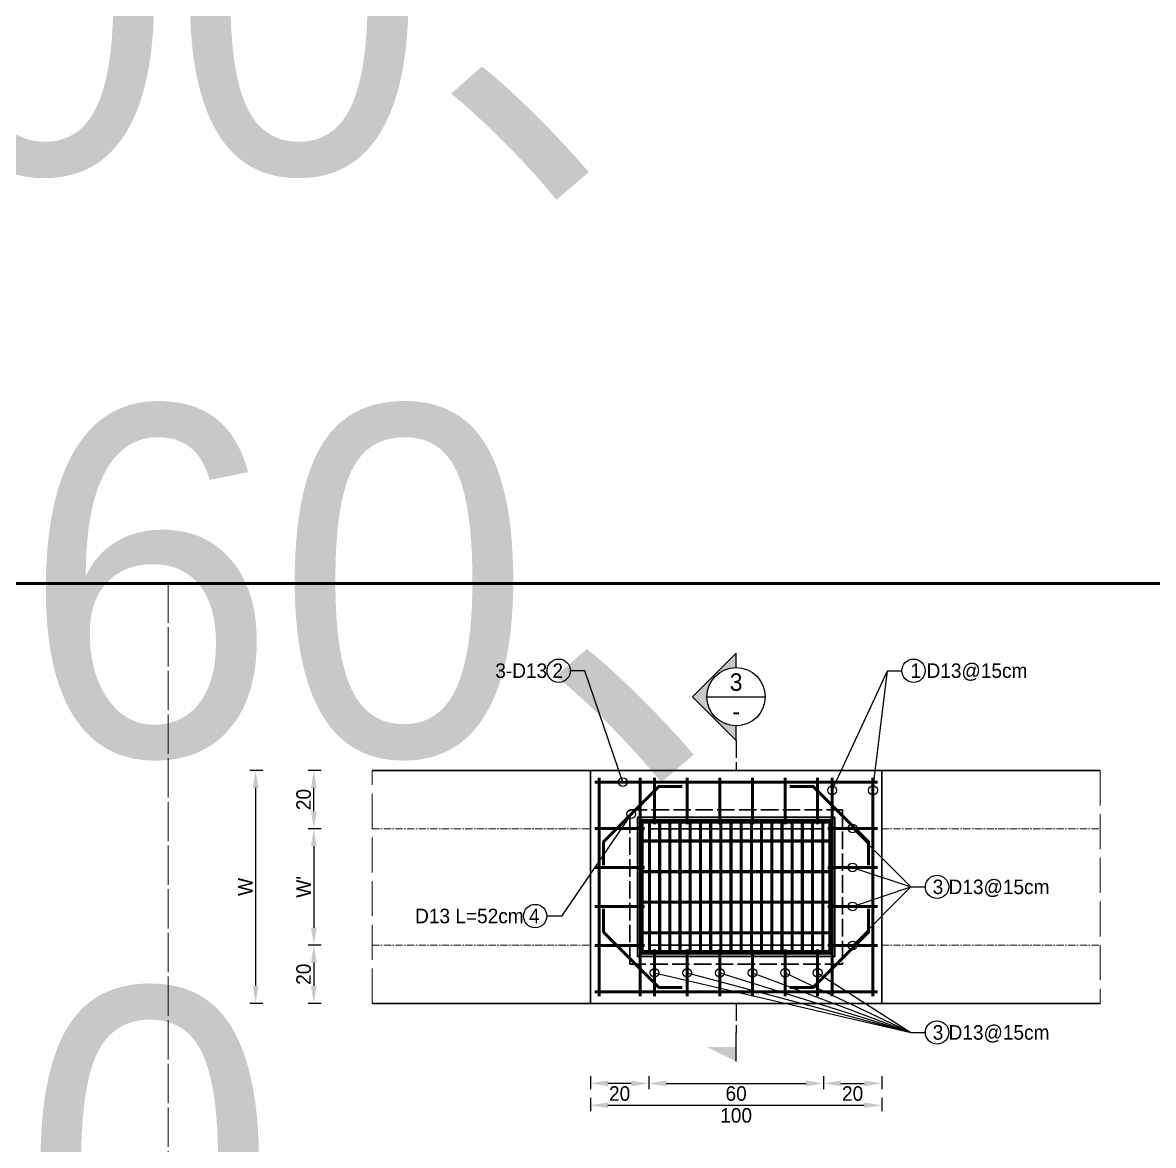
# Model space of a CAD drawing. Extents: x -7340 to 3675, y -3342 to 777.
# Drawn here: x -5630 to -5241.7, y -1707 to -1321.4 of the extents above; entities that cross this region are included whole.
import ezdxf
from ezdxf import colors
from ezdxf.entities.mleader import LeaderData, LeaderLine
from ezdxf.math import Vec2, Vec3

# ---------------------------------------------------------------- set-up
doc = ezdxf.new("R2010")
doc.units = 0
doc.header["$MEASUREMENT"] = 0
doc.linetypes.add('ACAD_ISO02W100', pattern=[15, 12, -3])
doc.linetypes.add('CENTERX2', pattern=[4, 2.5, -0.5, 0.5, -0.5])
for name, color, linetype, lineweight in [('一、3.基本-變更', 1, 'Continuous', 50), ('二、1.繪圖-既有設施', 8, 'Continuous', 20), ('二、2.繪圖-施作項目', 181, 'Continuous', 30), ('二、5.繪圖-鋼筋', 60, 'Continuous', 50), ('二、6.繪圖-其他施作項目', 35, 'Continuous', 30)]:
    doc.layers.add(name, color=color, linetype=linetype, lineweight=lineweight)
doc.layers.add('一、4.基本-隱藏', color=9, linetype='ACAD_ISO02W100', lineweight=20, plot=False)
doc.layers.add('三、3.文字-註解文字', color=2, linetype='Continuous')
doc.styles.add('次圖名(詳圖)', font='MS PGothic.ttf', dxfattribs={"height": 6})
doc.styles.add('註解文字(詳圖)', font='MS PGothic.ttf', dxfattribs={"height": 5})
doc.dimstyles.new('註解文字(詳圖)', dxfattribs={"dimtxt": 5, "dimasz": 6, "dimexe": 2, "dimexo": 5, "dimgap": 1, "dimtad": 2, "dimzin": 0, "dimdsep": 46, "dimtxsty": '註解文字(詳圖)', "dimcen": 0.1, "dimclrd": 144, "dimclre": 144, "dimclrt": 256, "dimadec": 0, "dimazin": 0, "dimtfac": 1, "dimtofl": 0, "dimtmove": 0, "dimatfit": 3, "dimfxlon": 1, "dimtolj": 1, "dimtzin": 0, "dimlwd": -1, "dimlwe": -1, "dimarcsym": 1})
pattern_1 = [(45, (-6590.3608, -1414.5957), (-2.65165, 2.65165), []), (45, (-6589.477, -1414.5957), (-2.65165, 2.65165), []), (45, (-6588.593, -1414.5957), (-2.65165, 2.65165), []), (45, (-6587.709, -1414.5957), (-2.65165, 2.65165), [])]

# ---------------------------------------------------------------- blocks, each defined once
blk = doc.blocks.new('*D389')
at = {"layer": 'Defpoints', "color": 0, "transparency": 16777216}
for p in [(-5530, -1578.25), (-5510, -1578.25), (-5510, -1598.25)]:
    blk.add_point(p, dxfattribs=at)
at = {"layer": '三、3.文字-註解文字', "color": 144, "transparency": 16777216}
for p, q in [((-5527.5, -1578.25), (-5532, -1578.25)), ((-5530, -1592.25), (-5530, -1584.25)), ((-5527.5, -1598.25), (-5532, -1598.25))]:
    blk.add_line(p, q, dxfattribs=at)
for points in [[(-5531, -1584.25), (-5529, -1584.25), (-5530, -1578.25)], [(-5531, -1592.25), (-5529, -1592.25), (-5530, -1598.25)]]:
    blk.add_solid(points, dxfattribs=at)
at = {"layer": '三、3.文字-註解文字', "transparency": 16777216, "insert": (-5533.5, -1588.25), "char_height": 5, "attachment_point": 5, "rotation": 90, "style": '註解文字(詳圖)'}
blk.add_mtext('\\A1;20', dxfattribs=at)
blk = doc.blocks.new('*D390')
at = {"layer": 'Defpoints', "color": 0, "transparency": 16777216}
for p in [(-5510, -1598.25), (-5530, -1638.25), (-5510, -1638.25)]:
    blk.add_point(p, dxfattribs=at)
at = {"layer": '三、3.文字-註解文字', "color": 144, "transparency": 16777216}
for p, q in [((-5527.5, -1598.25), (-5532, -1598.25)), ((-5530, -1604.25), (-5530, -1632.25)), ((-5527.5, -1638.25), (-5532, -1638.25))]:
    blk.add_line(p, q, dxfattribs=at)
for points in [[(-5531, -1604.25), (-5529, -1604.25), (-5530, -1598.25)], [(-5531, -1632.25), (-5529, -1632.25), (-5530, -1638.25)]]:
    blk.add_solid(points, dxfattribs=at)
at = {"layer": '三、3.文字-註解文字', "transparency": 16777216, "insert": (-5533.5, -1618.25), "char_height": 5, "attachment_point": 5, "rotation": 90, "style": '註解文字(詳圖)'}
blk.add_mtext("\\A1;W'", dxfattribs=at)
blk = doc.blocks.new('*D391')
at = {"layer": 'Defpoints', "color": 0, "transparency": 16777216}
for p in [(-5510, -1638.25), (-5530, -1658.25), (-5510, -1658.25)]:
    blk.add_point(p, dxfattribs=at)
at = {"layer": '三、3.文字-註解文字', "color": 144, "transparency": 16777216}
for p, q in [((-5527.5, -1638.25), (-5532, -1638.25)), ((-5530, -1644.25), (-5530, -1652.25)), ((-5527.5, -1658.25), (-5532, -1658.25))]:
    blk.add_line(p, q, dxfattribs=at)
for points in [[(-5531, -1644.25), (-5529, -1644.25), (-5530, -1638.25)], [(-5531, -1652.25), (-5529, -1652.25), (-5530, -1658.25)]]:
    blk.add_solid(points, dxfattribs=at)
at = {"layer": '三、3.文字-註解文字', "transparency": 16777216, "insert": (-5533.5, -1648.25), "char_height": 5, "attachment_point": 5, "rotation": 90, "style": '註解文字(詳圖)'}
blk.add_mtext('\\A1;20', dxfattribs=at)
blk = doc.blocks.new('*D392')
at = {"layer": 'Defpoints', "color": 0, "transparency": 16777216}
for p in [(-5510, -1578.25), (-5550, -1658.25), (-5510, -1658.25)]:
    blk.add_point(p, dxfattribs=at)
at = {"layer": '三、3.文字-註解文字', "color": 144, "transparency": 16777216}
for p, q in [((-5547.5, -1578.25), (-5552, -1578.25)), ((-5550, -1584.25), (-5550, -1652.25)), ((-5547.5, -1658.25), (-5552, -1658.25))]:
    blk.add_line(p, q, dxfattribs=at)
for points in [[(-5551, -1584.25), (-5549, -1584.25), (-5550, -1578.25)], [(-5551, -1652.25), (-5549, -1652.25), (-5550, -1658.25)]]:
    blk.add_solid(points, dxfattribs=at)
at = {"layer": '三、3.文字-註解文字', "transparency": 16777216, "insert": (-5553.5, -1618.25), "char_height": 5, "attachment_point": 5, "rotation": 90, "style": '註解文字(詳圖)'}
blk.add_mtext('\\A1;W', dxfattribs=at)
blk = doc.blocks.new('_Small')
at = {"color": 0, "linetype": 'ByBlock', "lineweight": -2}
blk.add_circle((0, 0), 0.25, dxfattribs=at)
blk = doc.blocks.new('*D403')
at = {"layer": 'Defpoints', "color": 0, "transparency": 16777216}
for p in [(-5435, -1638.25), (-5415, -1638.25), (-5435, -1685.75)]:
    blk.add_point(p, dxfattribs=at)
at = {"layer": '三、3.文字-註解文字', "color": 144, "transparency": 16777216}
for p, q in [((-5435, -1683.25), (-5435, -1687.75)), ((-5415, -1683.25), (-5415, -1687.75)), ((-5421, -1685.75), (-5429, -1685.75))]:
    blk.add_line(p, q, dxfattribs=at)
for points in [[(-5429, -1684.75), (-5429, -1686.75), (-5435, -1685.75)], [(-5421, -1684.75), (-5421, -1686.75), (-5415, -1685.75)]]:
    blk.add_solid(points, dxfattribs=at)
at = {"layer": '三、3.文字-註解文字', "transparency": 16777216, "insert": (-5425, -1689.25), "char_height": 5, "attachment_point": 5, "style": '註解文字(詳圖)'}
blk.add_mtext('\\A1;20', dxfattribs=at)
blk = doc.blocks.new('*D372')
at = {"layer": 'Defpoints', "color": 0, "transparency": 16777216}
for p in [(-5415, -1638.25), (-5355, -1638.25), (-5355, -1685.75)]:
    blk.add_point(p, dxfattribs=at)
at = {"layer": '三、3.文字-註解文字', "color": 144, "transparency": 16777216}
for p, q in [((-5415, -1683.25), (-5415, -1687.75)), ((-5355, -1683.25), (-5355, -1687.75)), ((-5409, -1685.75), (-5361, -1685.75))]:
    blk.add_line(p, q, dxfattribs=at)
for points in [[(-5409, -1684.75), (-5409, -1686.75), (-5415, -1685.75)], [(-5361, -1684.75), (-5361, -1686.75), (-5355, -1685.75)]]:
    blk.add_solid(points, dxfattribs=at)
at = {"layer": '三、3.文字-註解文字', "transparency": 16777216, "insert": (-5385, -1689.25), "char_height": 5, "attachment_point": 5, "style": '註解文字(詳圖)'}
blk.add_mtext('\\A1;60', dxfattribs=at)
blk = doc.blocks.new('*D373')
at = {"layer": 'Defpoints', "color": 0, "transparency": 16777216}
for p in [(-5355, -1638.25), (-5335, -1638.25), (-5335, -1685.75)]:
    blk.add_point(p, dxfattribs=at)
at = {"layer": '三、3.文字-註解文字', "color": 144, "transparency": 16777216}
for p, q in [((-5355, -1683.25), (-5355, -1687.75)), ((-5335, -1683.25), (-5335, -1687.75)), ((-5349, -1685.75), (-5341, -1685.75))]:
    blk.add_line(p, q, dxfattribs=at)
for points in [[(-5349, -1684.75), (-5349, -1686.75), (-5355, -1685.75)], [(-5341, -1684.75), (-5341, -1686.75), (-5335, -1685.75)]]:
    blk.add_solid(points, dxfattribs=at)
at = {"layer": '三、3.文字-註解文字', "transparency": 16777216, "insert": (-5345, -1689.25), "char_height": 5, "attachment_point": 5, "style": '註解文字(詳圖)'}
blk.add_mtext('\\A1;20', dxfattribs=at)
blk = doc.blocks.new('*D374')
at = {"layer": 'Defpoints', "color": 0, "transparency": 16777216}
for p in [(-5435, -1658.25), (-5335, -1658.25), (-5335, -1693.25)]:
    blk.add_point(p, dxfattribs=at)
at = {"layer": '三、3.文字-註解文字', "color": 144, "transparency": 16777216}
for p, q in [((-5435, -1690.75), (-5435, -1695.25)), ((-5335, -1690.75), (-5335, -1695.25)), ((-5429, -1693.25), (-5341, -1693.25))]:
    blk.add_line(p, q, dxfattribs=at)
for points in [[(-5429, -1692.25), (-5429, -1694.25), (-5435, -1693.25)], [(-5341, -1692.25), (-5341, -1694.25), (-5335, -1693.25)]]:
    blk.add_solid(points, dxfattribs=at)
at = {"layer": '三、3.文字-註解文字', "transparency": 16777216, "insert": (-5385, -1696.75), "char_height": 5, "attachment_point": 5, "style": '註解文字(詳圖)'}
blk.add_mtext('\\A1;100', dxfattribs=at)

msp = doc.modelspace()

# ---------------------------------------------------------------- hatches: boundary and pattern name
at = {"layer": '三、3.文字-註解文字'}
h = msp.add_hatch(color=256, dxfattribs=at)
h.dxf.hatch_style = 1
h.paths.add_polyline_path([(-5385, -1537.943), (-5400, -1552.943), (-5385, -1567.943), (-5385, -1562.943, -0.4142136), (-5395, -1552.943, -0.4142136), (-5385, -1542.943)])
h = msp.add_hatch(color=256, dxfattribs=at)
h.dxf.hatch_style = 1
h.paths.add_polyline_path([(-5395, -1673.25), (-5385, -1678.25), (-5385, -1673.25)])
at = {"layer": '二、6.繪圖-其他施作項目'}
h = msp.add_hatch(color=256, dxfattribs=at)
h.dxf.hatch_style = 1
h.paths.add_polyline_path([(-5418.9, -1642.15), (-5351.1, -1642.15), (-5351.1, -1594.35), (-5418.9, -1594.35)])
h.paths.add_polyline_path([(-5418, -1641.25), (-5352, -1641.25), (-5352, -1595.25), (-5418, -1595.25)], flags=16)
h.paths.add_polyline_path([(-5415, -1598.25), (-5355, -1598.25), (-5355, -1638.25), (-5415, -1638.25)], flags=0)
h = msp.add_hatch(dxfattribs=at)
h.set_pattern_fill('ANSI34', color=256, scale=5)
h.set_pattern_definition(pattern_1)
h.paths.add_polyline_path([(-5353, -1602.25), (-5417, -1602.25), (-5417, -1602.75), (-5353, -1602.75)])
h = msp.add_hatch(dxfattribs=at)
h.set_pattern_fill('ANSI34', color=256, scale=5)
h.set_pattern_definition(pattern_1)
h.paths.add_polyline_path([(-5353, -1612.75), (-5417, -1612.75), (-5417, -1613.25), (-5353, -1613.25)])
h = msp.add_hatch(dxfattribs=at)
h.set_pattern_fill('ANSI34', color=256, scale=5)
h.set_pattern_definition(pattern_1)
h.paths.add_polyline_path([(-5353, -1623.25), (-5417, -1623.25), (-5417, -1623.75), (-5353, -1623.75)])
h = msp.add_hatch(dxfattribs=at)
h.set_pattern_fill('ANSI34', color=256, scale=5)
h.set_pattern_definition(pattern_1)
h.paths.add_polyline_path([(-5353, -1633.75), (-5417, -1633.75), (-5417, -1634.25), (-5353, -1634.25)])

# ---------------------------------------------------------------- linework, layer by layer
at = {"layer": '一、3.基本-變更'}
msp.add_lwpolyline([(-7340, -1514), (-3920, -1514), (-3920, -2021), (-7340, -2021)], close=True, dxfattribs=at)
at = {"layer": '一、4.基本-隱藏'}
for points in [[(-5580, -1514), (-4800, -1514), (-4800, -2021), (-5580, -2021)], [(-5580, -1514), (-5190, -1514), (-5190, -1722.5), (-5580, -1722.5)], [(-5510, -1578.25), (-5260, -1578.25), (-5260, -1658.25), (-5510, -1658.25)]]:
    msp.add_lwpolyline(points, close=True, dxfattribs=at)
at = {"layer": '三、3.文字-註解文字'}
for points in [[(-5385, -1542.943), (-5385, -1537.943), (-5400, -1552.943), (-5385, -1567.943), (-5385, -1562.943)], [(-5395, -1552.943), (-5375, -1552.943)], [(-5385, -1678.25), (-5385, -1668.25)]]:
    msp.add_lwpolyline(points, dxfattribs=at)
at = {"layer": '三、3.文字-註解文字', "linetype": 'ACAD_ISO02W100', "ltscale": 0.5}
for points in [[(-5385, -1567.943), (-5385, -1577.943)], [(-5385, -1658.25), (-5385, -1668.25)]]:
    msp.add_lwpolyline(points, dxfattribs=at)
at = {"layer": '三、3.文字-註解文字'}
for centre, radius in [((-5445.93, -1544), 4), ((-5324.07, -1544), 4), ((-5385, -1552.943), 10), ((-5316, -1618.25), 4), ((-5454, -1628.25), 4), ((-5316, -1668.25), 4)]:
    msp.add_circle(centre, radius, dxfattribs=at)
at = {"layer": '二、1.繪圖-既有設施', "linetype": 'CENTERX2'}
for points in [[(-5510, -1598.25), (-5435, -1598.25)], [(-5335, -1598.25), (-5260, -1598.25)], [(-5510, -1638.25), (-5435, -1638.25)], [(-5335, -1638.25), (-5260, -1638.25)]]:
    msp.add_lwpolyline(points, dxfattribs=at)
at = {"layer": '二、2.繪圖-施作項目'}
for points in [[(-5510, -1578.25), (-5260, -1578.25)], [(-5435, -1578.25), (-5435, -1658.25)], [(-5335, -1578.25), (-5335, -1658.25)], [(-5510, -1658.25), (-5260, -1658.25)]]:
    msp.add_lwpolyline(points, dxfattribs=at)
msp.add_lwpolyline([(-5415, -1598.25), (-5355, -1598.25), (-5355, -1638.25), (-5415, -1638.25)], close=True, dxfattribs=at)
at = {"layer": '二、5.繪圖-鋼筋'}
for points in [[(-5433.5, -1582.25), (-5336.5, -1582.25)], [(-5432, -1580.75), (-5432, -1655.75)], [(-5430.5, -1610.75), (-5430.5, -1602.75), (-5411.5, -1583.75), (-5403.5, -1583.75)], [(-5418, -1580.75), (-5418, -1655.75)], [(-5413, -1596.75), (-5413, -1580.75)], [(-5401.8, -1596.75), (-5401.8, -1580.75)], [(-5390.6, -1596.75), (-5390.6, -1580.75)], [(-5379.4, -1596.75), (-5379.4, -1580.75)], [(-5368.2, -1596.75), (-5368.2, -1580.75)], [(-5339.5, -1610.75), (-5339.5, -1602.75), (-5358.5, -1583.75), (-5366.5, -1583.75)], [(-5357, -1596.75), (-5357, -1580.75)], [(-5352, -1580.75), (-5352, -1655.75)], [(-5338, -1580.75), (-5338, -1655.75)], [(-5433.5, -1598.15), (-5416.5, -1598.15)], [(-5353.5, -1598.15), (-5336.5, -1598.15)], [(-5433.5, -1611.55), (-5416.5, -1611.55)], [(-5353.5, -1611.55), (-5336.5, -1611.55)], [(-5433.5, -1624.95), (-5416.5, -1624.95)], [(-5430.5, -1625.75), (-5430.5, -1633.75), (-5411.5, -1652.75), (-5403.5, -1652.75)], [(-5339.5, -1625.75), (-5339.5, -1633.75), (-5358.5, -1652.75), (-5366.5, -1652.75)], [(-5353.5, -1624.95), (-5336.5, -1624.95)], [(-5433.5, -1638.35), (-5416.5, -1638.35)], [(-5353.5, -1638.35), (-5336.5, -1638.35)], [(-5413, -1655.75), (-5413, -1639.75)], [(-5401.8, -1655.75), (-5401.8, -1639.75)], [(-5390.6, -1655.75), (-5390.6, -1639.75)], [(-5379.4, -1655.75), (-5379.4, -1639.75)], [(-5368.2, -1655.75), (-5368.2, -1639.75)], [(-5357, -1655.75), (-5357, -1639.75)], [(-5433.5, -1654.25), (-5336.5, -1654.25)]]:
    msp.add_lwpolyline(points, dxfattribs=at)
at = {"layer": '二、6.繪圖-其他施作項目', "linetype": 'ACAD_ISO02W100', "ltscale": 0.5}
for points in [[(-5421.5, -1591.75), (-5348.5, -1591.75), (-5348.5, -1644.75), (-5421.5, -1644.75)], [(-5415, -1598.25), (-5355, -1598.25), (-5355, -1638.25), (-5415, -1638.25)]]:
    msp.add_lwpolyline(points, close=True, dxfattribs=at)
at = {"layer": '二、6.繪圖-其他施作項目'}
for points in [[(-5418.9, -1594.35), (-5351.1, -1594.35), (-5351.1, -1642.15), (-5418.9, -1642.15)], [(-5418, -1595.25), (-5352, -1595.25), (-5352, -1641.25), (-5418, -1641.25)], [(-5417.5, -1595.75), (-5352.5, -1595.75), (-5352.5, -1640.75), (-5417.5, -1640.75)]]:
    msp.add_lwpolyline(points, close=True, dxfattribs=at)
for points in [[(-5417.5, -1595.75), (-5352.5, -1595.75)], [(-5417.5, -1595.75), (-5417.5, -1640.75)], [(-5417, -1595.75), (-5417, -1640.75)], [(-5353, -1595.75), (-5353, -1640.75)], [(-5352.5, -1595.75), (-5352.5, -1640.75)], [(-5417, -1596.25), (-5353, -1596.25)], [(-5415, -1596.25), (-5415, -1602.25)], [(-5414.5, -1596.25), (-5414.5, -1602.25)], [(-5411.5, -1596.25), (-5411.5, -1602.25)], [(-5411, -1596.25), (-5411, -1602.25)], [(-5408, -1596.25), (-5408, -1602.25)], [(-5407.5, -1596.25), (-5407.5, -1602.25)], [(-5404.5, -1596.25), (-5404.5, -1602.25)], [(-5404, -1596.25), (-5404, -1602.25)], [(-5401, -1596.25), (-5401, -1602.25)], [(-5400.5, -1596.25), (-5400.5, -1602.25)], [(-5397.5, -1596.25), (-5397.5, -1602.25)], [(-5397, -1596.25), (-5397, -1602.25)], [(-5394, -1596.25), (-5394, -1602.25)], [(-5393.5, -1596.25), (-5393.5, -1602.25)], [(-5390.5, -1596.25), (-5390.5, -1602.25)], [(-5390, -1596.25), (-5390, -1602.25)], [(-5387, -1596.25), (-5387, -1602.25)], [(-5386.5, -1596.25), (-5386.5, -1602.25)], [(-5383.5, -1596.25), (-5383.5, -1602.25)], [(-5383, -1596.25), (-5383, -1602.25)], [(-5380, -1596.25), (-5380, -1602.25)], [(-5379.5, -1596.25), (-5379.5, -1602.25)], [(-5376.5, -1596.25), (-5376.5, -1602.25)], [(-5376, -1596.25), (-5376, -1602.25)], [(-5373, -1596.25), (-5373, -1602.25)], [(-5372.5, -1596.25), (-5372.5, -1602.25)], [(-5369.5, -1596.25), (-5369.5, -1602.25)], [(-5369, -1596.25), (-5369, -1602.25)], [(-5366, -1596.25), (-5366, -1602.25)], [(-5365.5, -1596.25), (-5365.5, -1602.25)], [(-5362.5, -1596.25), (-5362.5, -1602.25)], [(-5362, -1596.25), (-5362, -1602.25)], [(-5359, -1596.25), (-5359, -1602.25)], [(-5358.5, -1596.25), (-5358.5, -1602.25)], [(-5355.5, -1596.25), (-5355.5, -1602.25)], [(-5355, -1596.25), (-5355, -1602.25)], [(-5417, -1602.25), (-5353, -1602.25)], [(-5417, -1602.75), (-5353, -1602.75)], [(-5415, -1602.75), (-5415, -1612.75)], [(-5414.5, -1602.75), (-5414.5, -1612.75)], [(-5411.5, -1602.75), (-5411.5, -1612.75)], [(-5411, -1602.75), (-5411, -1612.75)], [(-5408, -1602.75), (-5408, -1612.75)], [(-5407.5, -1602.75), (-5407.5, -1612.75)], [(-5404.5, -1602.75), (-5404.5, -1612.75)], [(-5404, -1602.75), (-5404, -1612.75)], [(-5401, -1602.75), (-5401, -1612.75)], [(-5400.5, -1602.75), (-5400.5, -1612.75)], [(-5397.5, -1602.75), (-5397.5, -1612.75)], [(-5397, -1602.75), (-5397, -1612.75)], [(-5394, -1602.75), (-5394, -1612.75)], [(-5393.5, -1602.75), (-5393.5, -1612.75)], [(-5390.5, -1602.75), (-5390.5, -1612.75)], [(-5390, -1602.75), (-5390, -1612.75)], [(-5387, -1602.75), (-5387, -1612.75)], [(-5386.5, -1602.75), (-5386.5, -1612.75)], [(-5383.5, -1602.75), (-5383.5, -1612.75)], [(-5383, -1602.75), (-5383, -1612.75)], [(-5380, -1602.75), (-5380, -1612.75)], [(-5379.5, -1602.75), (-5379.5, -1612.75)], [(-5376.5, -1602.75), (-5376.5, -1612.75)], [(-5376, -1602.75), (-5376, -1612.75)], [(-5373, -1602.75), (-5373, -1612.75)], [(-5372.5, -1602.75), (-5372.5, -1612.75)], [(-5369.5, -1602.75), (-5369.5, -1612.75)], [(-5369, -1602.75), (-5369, -1612.75)], [(-5366, -1602.75), (-5366, -1612.75)], [(-5365.5, -1602.75), (-5365.5, -1612.75)], [(-5362.5, -1602.75), (-5362.5, -1612.75)], [(-5362, -1602.75), (-5362, -1612.75)], [(-5359, -1602.75), (-5359, -1612.75)], [(-5358.5, -1602.75), (-5358.5, -1612.75)], [(-5355.5, -1602.75), (-5355.5, -1612.75)], [(-5355, -1602.75), (-5355, -1612.75)], [(-5417, -1612.75), (-5353, -1612.75)], [(-5417, -1613.25), (-5353, -1613.25)], [(-5415, -1613.25), (-5415, -1623.25)], [(-5414.5, -1613.25), (-5414.5, -1623.25)], [(-5411.5, -1613.25), (-5411.5, -1623.25)], [(-5411, -1613.25), (-5411, -1623.25)], [(-5408, -1613.25), (-5408, -1623.25)], [(-5407.5, -1613.25), (-5407.5, -1623.25)], [(-5404.5, -1613.25), (-5404.5, -1623.25)], [(-5404, -1613.25), (-5404, -1623.25)], [(-5401, -1613.25), (-5401, -1623.25)], [(-5400.5, -1613.25), (-5400.5, -1623.25)], [(-5397.5, -1613.25), (-5397.5, -1623.25)], [(-5397, -1613.25), (-5397, -1623.25)], [(-5394, -1613.25), (-5394, -1623.25)], [(-5393.5, -1613.25), (-5393.5, -1623.25)], [(-5390.5, -1613.25), (-5390.5, -1623.25)], [(-5390, -1613.25), (-5390, -1623.25)], [(-5387, -1613.25), (-5387, -1623.25)], [(-5386.5, -1613.25), (-5386.5, -1623.25)], [(-5383.5, -1613.25), (-5383.5, -1623.25)], [(-5383, -1613.25), (-5383, -1623.25)], [(-5380, -1613.25), (-5380, -1623.25)], [(-5379.5, -1613.25), (-5379.5, -1623.25)], [(-5376.5, -1613.25), (-5376.5, -1623.25)], [(-5376, -1613.25), (-5376, -1623.25)], [(-5373, -1613.25), (-5373, -1623.25)], [(-5372.5, -1613.25), (-5372.5, -1623.25)], [(-5369.5, -1613.25), (-5369.5, -1623.25)], [(-5369, -1613.25), (-5369, -1623.25)], [(-5366, -1613.25), (-5366, -1623.25)], [(-5365.5, -1613.25), (-5365.5, -1623.25)], [(-5362.5, -1613.25), (-5362.5, -1623.25)], [(-5362, -1613.25), (-5362, -1623.25)], [(-5359, -1613.25), (-5359, -1623.25)], [(-5358.5, -1613.25), (-5358.5, -1623.25)], [(-5355.5, -1613.25), (-5355.5, -1623.25)], [(-5355, -1613.25), (-5355, -1623.25)], [(-5417, -1623.25), (-5353, -1623.25)], [(-5417, -1623.75), (-5353, -1623.75)], [(-5415, -1623.75), (-5415, -1633.75)], [(-5414.5, -1623.75), (-5414.5, -1633.75)], [(-5411.5, -1623.75), (-5411.5, -1633.75)], [(-5411, -1623.75), (-5411, -1633.75)], [(-5408, -1623.75), (-5408, -1633.75)], [(-5407.5, -1623.75), (-5407.5, -1633.75)], [(-5404.5, -1623.75), (-5404.5, -1633.75)], [(-5404, -1623.75), (-5404, -1633.75)], [(-5401, -1623.75), (-5401, -1633.75)], [(-5400.5, -1623.75), (-5400.5, -1633.75)], [(-5397.5, -1623.75), (-5397.5, -1633.75)], [(-5397, -1623.75), (-5397, -1633.75)], [(-5394, -1623.75), (-5394, -1633.75)], [(-5393.5, -1623.75), (-5393.5, -1633.75)], [(-5390.5, -1623.75), (-5390.5, -1633.75)], [(-5390, -1623.75), (-5390, -1633.75)], [(-5387, -1623.75), (-5387, -1633.75)], [(-5386.5, -1623.75), (-5386.5, -1633.75)], [(-5383.5, -1623.75), (-5383.5, -1633.75)], [(-5383, -1623.75), (-5383, -1633.75)], [(-5380, -1623.75), (-5380, -1633.75)], [(-5379.5, -1623.75), (-5379.5, -1633.75)], [(-5376.5, -1623.75), (-5376.5, -1633.75)], [(-5376, -1623.75), (-5376, -1633.75)], [(-5373, -1623.75), (-5373, -1633.75)], [(-5372.5, -1623.75), (-5372.5, -1633.75)], [(-5369.5, -1623.75), (-5369.5, -1633.75)], [(-5369, -1623.75), (-5369, -1633.75)], [(-5366, -1623.75), (-5366, -1633.75)], [(-5365.5, -1623.75), (-5365.5, -1633.75)], [(-5362.5, -1623.75), (-5362.5, -1633.75)], [(-5362, -1623.75), (-5362, -1633.75)], [(-5359, -1623.75), (-5359, -1633.75)], [(-5358.5, -1623.75), (-5358.5, -1633.75)], [(-5355.5, -1623.75), (-5355.5, -1633.75)], [(-5355, -1623.75), (-5355, -1633.75)], [(-5417, -1633.75), (-5353, -1633.75)], [(-5417, -1634.25), (-5353, -1634.25)], [(-5415, -1634.25), (-5415, -1640.25)], [(-5414.5, -1634.25), (-5414.5, -1640.25)], [(-5411.5, -1634.25), (-5411.5, -1640.25)], [(-5411, -1634.25), (-5411, -1640.25)], [(-5408, -1634.25), (-5408, -1640.25)], [(-5407.5, -1634.25), (-5407.5, -1640.25)], [(-5404.5, -1634.25), (-5404.5, -1640.25)], [(-5404, -1634.25), (-5404, -1640.25)], [(-5401, -1634.25), (-5401, -1640.25)], [(-5400.5, -1634.25), (-5400.5, -1640.25)], [(-5397.5, -1634.25), (-5397.5, -1640.25)], [(-5397, -1634.25), (-5397, -1640.25)], [(-5394, -1634.25), (-5394, -1640.25)], [(-5393.5, -1634.25), (-5393.5, -1640.25)], [(-5390.5, -1634.25), (-5390.5, -1640.25)], [(-5390, -1634.25), (-5390, -1640.25)], [(-5387, -1634.25), (-5387, -1640.25)], [(-5386.5, -1634.25), (-5386.5, -1640.25)], [(-5383.5, -1634.25), (-5383.5, -1640.25)], [(-5383, -1634.25), (-5383, -1640.25)], [(-5380, -1634.25), (-5380, -1640.25)], [(-5379.5, -1634.25), (-5379.5, -1640.25)], [(-5376.5, -1634.25), (-5376.5, -1640.25)], [(-5376, -1634.25), (-5376, -1640.25)], [(-5373, -1634.25), (-5373, -1640.25)], [(-5372.5, -1634.25), (-5372.5, -1640.25)], [(-5369.5, -1634.25), (-5369.5, -1640.25)], [(-5369, -1634.25), (-5369, -1640.25)], [(-5366, -1634.25), (-5366, -1640.25)], [(-5365.5, -1634.25), (-5365.5, -1640.25)], [(-5362.5, -1634.25), (-5362.5, -1640.25)], [(-5362, -1634.25), (-5362, -1640.25)], [(-5359, -1634.25), (-5359, -1640.25)], [(-5358.5, -1634.25), (-5358.5, -1640.25)], [(-5355.5, -1634.25), (-5355.5, -1640.25)], [(-5355, -1634.25), (-5355, -1640.25)], [(-5417.5, -1640.75), (-5352.5, -1640.75)], [(-5417, -1640.25), (-5353, -1640.25)]]:
    msp.add_lwpolyline(points, dxfattribs=at)

# ---------------------------------------------------------------- texts
at = {"layer": '一、4.基本-隱藏', "insert": (-5630, -1414), "char_height": 120, "attachment_point": 5, "style": '次圖名(詳圖)'}
msp.add_mtext_dynamic_manual_height_columns("{\\fMS PGothic|b0|i0|c128|p34;W'=40，h=100、80、60、40}", width=698.49542, gutter_width=30, heights=[0], dxfattribs=at)
at = {"layer": '三、3.文字-註解文字', "char_height": 6, "attachment_point": 5, "style": '註解文字(詳圖)'}
for s, insert in [('3', (-5385, -1547.943)), ('-', (-5385, -1557.943))]:
    msp.add_mtext_dynamic_manual_height_columns(s, width=6.60394, gutter_width=25, heights=[0], dxfattribs=dict(at, insert=insert))

# ---------------------------------------------------------------- dimensions: what is measured, and where the dimension line sits
at = {"layer": '三、3.文字-註解文字'}
for base, p1, p2, text, picture, middle in [((-5550, -1658.25), (-5510, -1578.25), (-5510, -1658.25), 'W', '*D392', (-5553.5, -1618.25)), ((-5530, -1578.25), (-5510, -1598.25), (-5510, -1578.25), '20', '*D389', (-5533.5, -1588.25)), ((-5530, -1638.25), (-5510, -1598.25), (-5510, -1638.25), "W'", '*D390', (-5533.5, -1618.25)), ((-5530, -1658.25), (-5510, -1638.25), (-5510, -1658.25), '20', '*D391', (-5533.5, -1648.25))]:
    dim = msp.add_linear_dim(base=base, p1=p1, p2=p2, angle=90, text=text, dimstyle='註解文字(詳圖)', dxfattribs=at)
    dim.commit()
    dim.dimension.update_dxf_attribs({"geometry": picture, "text_midpoint": middle})
for base, p1, p2, text, picture, middle in [((-5435, -1685.75), (-5415, -1638.25), (-5435, -1638.25), '20', '*D403', (-5425, -1689.25)), ((-5355, -1685.75), (-5415, -1638.25), (-5355, -1638.25), '60', '*D372', (-5385, -1689.25)), ((-5335, -1685.75), (-5355, -1638.25), (-5335, -1638.25), '20', '*D373', (-5345, -1689.25)), ((-5335, -1693.25), (-5435, -1658.25), (-5335, -1658.25), '100', '*D374', (-5385, -1696.75))]:
    dim = msp.add_linear_dim(base=base, p1=p1, p2=p2, text=text, dimstyle='註解文字(詳圖)', dxfattribs=at)
    dim.commit()
    dim.dimension.update_dxf_attribs({"geometry": picture, "text_midpoint": middle})

# ---------------------------------------------------------------- leaders
ml = msp.add_multileader_mtext('Standard', dxfattribs=at)
ml.set_content('{\\fMS PGothic|b0|i0|c128|p34;3-D13 }2{\\fMS PGothic|b0|i0|c128|p34; }', color=256, style='註解文字(詳圖)')
ml.set_leader_properties(color=144, linetype='ByLayer', lineweight=-1)
ml.set_arrow_properties(name='SMALL')
ml.build(insert=Vec2(0, 0))
ml.multileader.update_dxf_attribs({"dogleg_length": 5, "arrow_head_size": 6})
ctx = ml.context
ctx.base_point, ctx.char_height, ctx.arrow_head_size, ctx.landing_gap_size, ctx.plane_origin = Vec3(-5471.305, -1544), 5, 6, 2.5, Vec3(-5535.339, -1591.835)
ctx.text_align_type = 2
notes = []
notes.append((ctx, [(1, (1, 1, 0), (-5436.93, -1544), (-1, 0), 5, [(0, [(-5423.884, -1582.25)], 0, [])])]))
ctx.mtext.insert, ctx.mtext.width, ctx.mtext.alignment, ctx.mtext.flow_direction = Vec3(-5444.43, -1541.486), 42.33146, 3, 5
ml = msp.add_multileader_mtext('Standard', dxfattribs=at)
ml.set_content('{\\fMS PGothic|b0|i0|c128|p34;1 }D13@15cm', color=256, style='註解文字(詳圖)')
ml.set_leader_properties(color=144, linetype='ByLayer', lineweight=-1)
ml.set_arrow_properties(name='SMALL')
ml.build(insert=Vec2(0, 0))
ml.multileader.update_dxf_attribs({"dogleg_length": 5, "arrow_head_size": 6})
ctx = ml.context
ctx.base_point, ctx.char_height, ctx.arrow_head_size, ctx.landing_gap_size, ctx.plane_origin = Vec3(-5328.07, -1544), 5, 6, 3, Vec3(-5370.695, -1591.835)
notes.append((ctx, [(0, (1, 1, 0), (-5333.07, -1544), (1, 0), 5, [(0, [(-5352, -1585.081)], 0, [])])]))
ctx.mtext.insert, ctx.mtext.flow_direction = Vec3(-5325.07, -1541.486), 5
ml = msp.add_multileader_mtext('Standard', dxfattribs=at)
ml.set_content('{\\fMS PGothic|b0|i0|c128|p34; }', color=256, style='註解文字(詳圖)')
ml.set_leader_properties(color=144, linetype='ByLayer', lineweight=-1)
ml.set_arrow_properties(name='SMALL')
ml.build(insert=Vec2(0, 0))
ml.multileader.update_dxf_attribs({"dogleg_length": 5, "arrow_head_size": 6})
ctx = ml.context
ctx.base_point, ctx.char_height, ctx.arrow_head_size, ctx.landing_gap_size, ctx.plane_origin = Vec3(-5328.07, -1544), 5, 6, 3, Vec3(-5356.695, -1591.835)
notes.append((ctx, [(0, (1, 1, 0), (-5333.07, -1544), (1, 0), 5, [(0, [(-5338, -1585.081)], 0, [])])]))
ctx.mtext.insert, ctx.mtext.flow_direction = Vec3(-5325.07, -1541.5), 5
ml = msp.add_multileader_mtext('Standard', dxfattribs=at)
ml.set_content('{\\fMS PGothic|b0|i0|c128|p34;D13 }L=52cm{\\fMS PGothic|b0|i0|c128|p34; 4 }', color=256, style='註解文字(詳圖)')
ml.set_leader_properties(color=144, linetype='ByLayer', lineweight=-1)
ml.set_arrow_properties(name='SMALL')
ml.build(insert=Vec2(0, 0))
ml.multileader.update_dxf_attribs({"dogleg_length": 5, "arrow_head_size": 6})
ctx = ml.context
ctx.base_point, ctx.char_height, ctx.arrow_head_size, ctx.landing_gap_size, ctx.plane_origin = Vec3(-5498.153, -1628.25), 5, 6, 2.5, Vec3(-5543.409, -1676.085)
ctx.text_align_type = 2
notes.append((ctx, [(1, (1, 1, 0), (-5445, -1628.25), (-1, 0), 5, [(0, [(-5421, -1593.25)], 0, [])])]))
ctx.mtext.insert, ctx.mtext.width, ctx.mtext.alignment, ctx.mtext.flow_direction = Vec3(-5452.5, -1625.736), 45.36597, 3, 5
ml = msp.add_multileader_mtext('Standard', dxfattribs=at)
ml.set_content('3{\\fMS PGothic|b0|i0|c128|p34; D13@15cm}', color=256, style='註解文字(詳圖)')
ml.set_leader_properties(color=144, linetype='ByLayer', lineweight=-1)
ml.set_arrow_properties(name='SMALL')
ml.build(insert=Vec2(0, 0))
ml.multileader.update_dxf_attribs({"dogleg_length": 5, "arrow_head_size": 6})
ctx = ml.context
ctx.base_point, ctx.char_height, ctx.arrow_head_size, ctx.landing_gap_size, ctx.plane_origin = Vec3(-5320, -1618.25), 5, 6, 2.5, Vec3(-5362.625, -1666.085)
notes.append((ctx, [(0, (1, 1, 0), (-5325, -1618.25), (1, 0), 5, [(0, [(-5345, -1598.15)], 0, [])])]))
ctx.mtext.insert, ctx.mtext.flow_direction = Vec3(-5317.5, -1615.736), 5
ml = msp.add_multileader_mtext('Standard', dxfattribs=at)
ml.set_content('{\\fMS PGothic|b0|i0|c128|p34; }', color=256, style='註解文字(詳圖)')
ml.set_leader_properties(color=144, linetype='ByLayer', lineweight=-1)
ml.set_arrow_properties(name='SMALL')
ml.build(insert=Vec2(0, 0))
ml.multileader.update_dxf_attribs({"dogleg_length": 5, "arrow_head_size": 6})
ctx = ml.context
ctx.base_point, ctx.char_height, ctx.arrow_head_size, ctx.landing_gap_size, ctx.plane_origin = Vec3(-5320, -1618.25), 5, 6, 3, Vec3(-5348.625, -1666.085)
notes.append((ctx, [(0, (1, 1, 0), (-5325, -1618.25), (1, 0), 5, [(0, [(-5345, -1611.55)], 0, [])])]))
ctx.mtext.insert, ctx.mtext.flow_direction = Vec3(-5317, -1615.75), 5
ml = msp.add_multileader_mtext('Standard', dxfattribs=at)
ml.set_content('{\\fMS PGothic|b0|i0|c128|p34; }', color=256, style='註解文字(詳圖)')
ml.set_leader_properties(color=144, linetype='ByLayer', lineweight=-1)
ml.set_arrow_properties(name='SMALL')
ml.build(insert=Vec2(0, 0))
ml.multileader.update_dxf_attribs({"dogleg_length": 5, "arrow_head_size": 6})
ctx = ml.context
ctx.base_point, ctx.char_height, ctx.arrow_head_size, ctx.landing_gap_size, ctx.plane_origin = Vec3(-5320, -1618.25), 5, 6, 3, Vec3(-5348.625, -1680.585)
notes.append((ctx, [(0, (1, 1, 0), (-5325, -1618.25), (1, 0), 5, [(0, [(-5345, -1624.95)], 0, [])])]))
ctx.mtext.insert, ctx.mtext.flow_direction = Vec3(-5317, -1615.75), 5
ml = msp.add_multileader_mtext('Standard', dxfattribs=at)
ml.set_content('{\\fMS PGothic|b0|i0|c128|p34; }', color=256, style='註解文字(詳圖)')
ml.set_leader_properties(color=144, linetype='ByLayer', lineweight=-1)
ml.set_arrow_properties(name='SMALL')
ml.build(insert=Vec2(0, 0))
ml.multileader.update_dxf_attribs({"dogleg_length": 5, "arrow_head_size": 6})
ctx = ml.context
ctx.base_point, ctx.char_height, ctx.arrow_head_size, ctx.landing_gap_size, ctx.plane_origin = Vec3(-5320, -1618.25), 5, 6, 3, Vec3(-5348.625, -1695.085)
notes.append((ctx, [(0, (1, 1, 0), (-5325, -1618.25), (1, 0), 5, [(0, [(-5345, -1638.35)], 0, [])])]))
ctx.mtext.insert, ctx.mtext.flow_direction = Vec3(-5317, -1615.75), 5
ml = msp.add_multileader_mtext('Standard', dxfattribs=at)
ml.set_content('{\\fMS PGothic|b0|i0|c128|p34; }', color=256, style='註解文字(詳圖)')
ml.set_leader_properties(color=144, linetype='ByLayer', lineweight=-1)
ml.set_arrow_properties(name='SMALL')
ml.build(insert=Vec2(0, 0))
ml.multileader.update_dxf_attribs({"dogleg_length": 5, "arrow_head_size": 6})
ctx = ml.context
ctx.base_point, ctx.char_height, ctx.arrow_head_size, ctx.landing_gap_size, ctx.plane_origin = Vec3(-5320, -1668.25), 5, 6, 3, Vec3(-5348.625, -1759.585)
notes.append((ctx, [(0, (1, 1, 0), (-5325, -1668.25), (1, 0), 5, [(0, [(-5413, -1647.75)], 0, [])])]))
ctx.mtext.insert, ctx.mtext.flow_direction = Vec3(-5317, -1665.75), 5
ml = msp.add_multileader_mtext('Standard', dxfattribs=at)
ml.set_content('{\\fMS PGothic|b0|i0|c128|p34; }', color=256, style='註解文字(詳圖)')
ml.set_leader_properties(color=144, linetype='ByLayer', lineweight=-1)
ml.set_arrow_properties(name='SMALL')
ml.build(insert=Vec2(0, 0))
ml.multileader.update_dxf_attribs({"dogleg_length": 5, "arrow_head_size": 6})
ctx = ml.context
ctx.base_point, ctx.char_height, ctx.arrow_head_size, ctx.landing_gap_size, ctx.plane_origin = Vec3(-5320, -1668.25), 5, 6, 3, Vec3(-5348.625, -1745.085)
notes.append((ctx, [(0, (1, 1, 0), (-5325, -1668.25), (1, 0), 5, [(0, [(-5401.8, -1647.75)], 0, [])])]))
ctx.mtext.insert, ctx.mtext.flow_direction = Vec3(-5317, -1665.75), 5
ml = msp.add_multileader_mtext('Standard', dxfattribs=at)
ml.set_content('{\\fMS PGothic|b0|i0|c128|p34; }', color=256, style='註解文字(詳圖)')
ml.set_leader_properties(color=144, linetype='ByLayer', lineweight=-1)
ml.set_arrow_properties(name='SMALL')
ml.build(insert=Vec2(0, 0))
ml.multileader.update_dxf_attribs({"dogleg_length": 5, "arrow_head_size": 6})
ctx = ml.context
ctx.base_point, ctx.char_height, ctx.arrow_head_size, ctx.landing_gap_size, ctx.plane_origin = Vec3(-5320, -1668.25), 5, 6, 3, Vec3(-5348.625, -1730.585)
notes.append((ctx, [(0, (1, 1, 0), (-5325, -1668.25), (1, 0), 5, [(0, [(-5390.6, -1647.75)], 0, [])])]))
ctx.mtext.insert, ctx.mtext.flow_direction = Vec3(-5317, -1665.75), 5
ml = msp.add_multileader_mtext('Standard', dxfattribs=at)
ml.set_content('{\\fMS PGothic|b0|i0|c128|p34; }', color=256, style='註解文字(詳圖)')
ml.set_leader_properties(color=144, linetype='ByLayer', lineweight=-1)
ml.set_arrow_properties(name='SMALL')
ml.build(insert=Vec2(0, 0))
ml.multileader.update_dxf_attribs({"dogleg_length": 5, "arrow_head_size": 6})
ctx = ml.context
ctx.base_point, ctx.char_height, ctx.arrow_head_size, ctx.landing_gap_size, ctx.plane_origin = Vec3(-5320, -1668.25), 5, 6, 3, Vec3(-5348.625, -1716.085)
notes.append((ctx, [(0, (1, 1, 0), (-5325, -1668.25), (1, 0), 5, [(0, [(-5379.4, -1647.75)], 0, [])])]))
ctx.mtext.insert, ctx.mtext.flow_direction = Vec3(-5317, -1665.75), 5
ml = msp.add_multileader_mtext('Standard', dxfattribs=at)
ml.set_content('3{\\fMS PGothic|b0|i0|c128|p34; D13@15cm}', color=256, style='註解文字(詳圖)')
ml.set_leader_properties(color=144, linetype='ByLayer', lineweight=-1)
ml.set_arrow_properties(name='SMALL')
ml.build(insert=Vec2(0, 0))
ml.multileader.update_dxf_attribs({"dogleg_length": 5, "arrow_head_size": 6})
ctx = ml.context
ctx.base_point, ctx.char_height, ctx.arrow_head_size, ctx.landing_gap_size, ctx.plane_origin = Vec3(-5320, -1668.25), 5, 6, 2.5, Vec3(-5362.625, -1716.085)
notes.append((ctx, [(0, (1, 1, 0), (-5325, -1668.25), (1, 0), 5, [(0, [(-5368.2, -1647.75)], 0, [])])]))
ctx.mtext.insert, ctx.mtext.flow_direction = Vec3(-5317.5, -1665.736), 5
ml = msp.add_multileader_mtext('Standard', dxfattribs=at)
ml.set_content('{\\fMS PGothic|b0|i0|c128|p34; }', color=256, style='註解文字(詳圖)')
ml.set_leader_properties(color=144, linetype='ByLayer', lineweight=-1)
ml.set_arrow_properties(name='SMALL')
ml.build(insert=Vec2(0, 0))
ml.multileader.update_dxf_attribs({"dogleg_length": 5, "arrow_head_size": 6})
ctx = ml.context
ctx.base_point, ctx.char_height, ctx.arrow_head_size, ctx.landing_gap_size, ctx.plane_origin = Vec3(-5320, -1668.25), 5, 6, 2.5, Vec3(-5351.425, -1716.085)
notes.append((ctx, [(0, (1, 1, 0), (-5325, -1668.25), (1, 0), 5, [(0, [(-5357, -1647.75)], 0, [])])]))
ctx.mtext.insert, ctx.mtext.flow_direction = Vec3(-5317.5, -1665.75), 5
for ctx, leaders in notes:
    for number, flags, end, landing, length, lines in leaders:
        leader = LeaderData()
        leader.index, (leader.has_last_leader_line, leader.has_dogleg_vector, leader.attachment_direction) = number, flags
        leader.last_leader_point, leader.dogleg_vector, leader.dogleg_length = Vec3(end), Vec3(landing), length
        for number, points, colour, breaks in lines:
            line = LeaderLine()
            line.index, line.vertices, line.color, line.breaks = number, Vec3.list(points), colors.encode_raw_color(colour), breaks
            leader.lines.append(line)
        ctx.leaders.append(leader)

doc.saveas('drawing.dxf')
